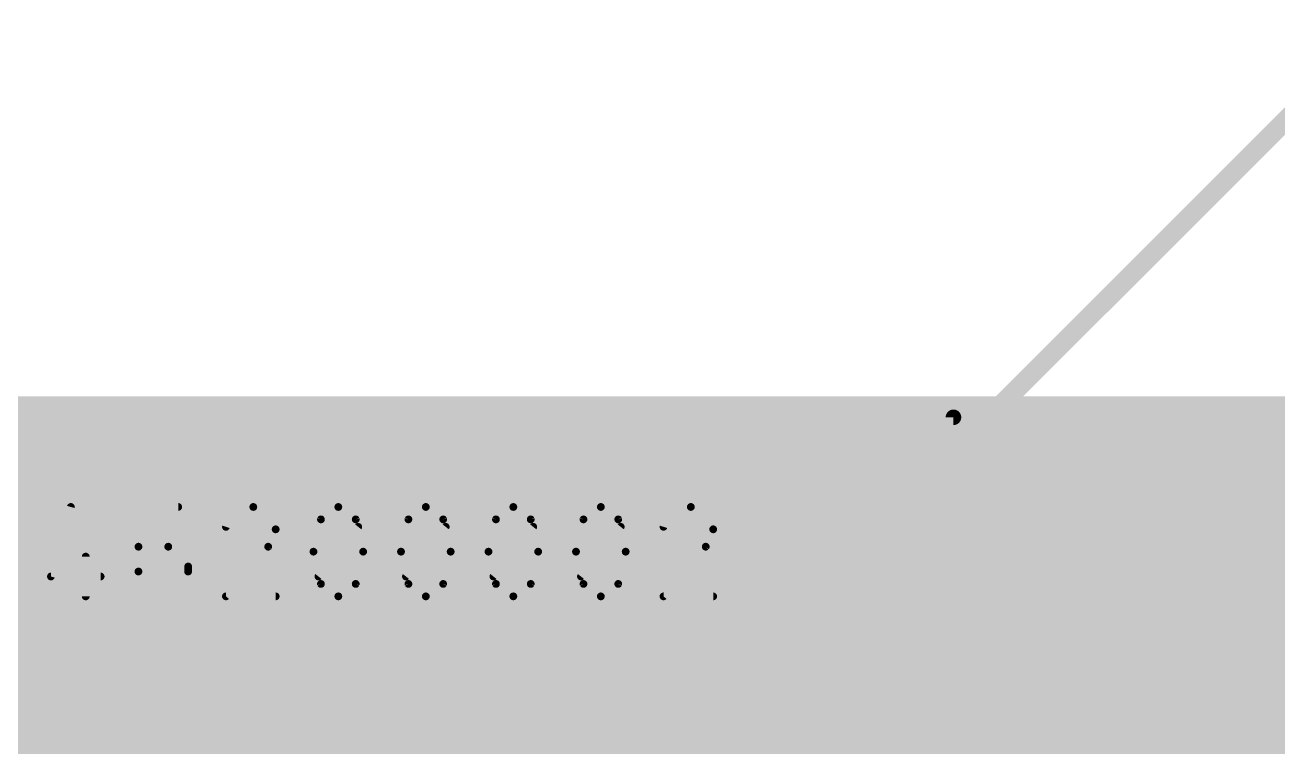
# Model space of a CAD drawing. Extents: x 6 to 108, y 0 to 49.
# Drawn here: x 14.7 to 31.06, y 10.78 to 20.22 of the extents above; entities that cross this region are included whole.
import ezdxf

# ---------------------------------------------------------------- set-up
doc = ezdxf.new("R2010")
doc.units = 0
for name, color, linetype in [('1', 22, 'CONTINUOUS'), ('16', 175, 'CONTINUOUS'), ('21', 253, 'CONTINUOUS'), ('27', 253, 'CONTINUOUS')]:
    doc.layers.add(name, color=color, linetype=linetype)

msp = doc.modelspace()

# ---------------------------------------------------------------- linework, layer by layer
at = {"layer": '1', "const_width": 0.254}
for points in [[(13.97, 15.24), (98.857, 15.24)], [(13.97, 14.986), (98.857, 14.986)], [(13.97, 14.732), (98.857, 14.732)], [(13.97, 14.478), (98.857, 14.478)], [(13.97, 14.224), (98.857, 14.224)], [(13.97, 13.97), (98.857, 13.97)], [(13.97, 13.716), (98.857, 13.716)], [(13.97, 13.462), (98.857, 13.462)], [(13.97, 13.208), (98.857, 13.208)], [(13.97, 12.954), (98.857, 12.954)], [(13.97, 12.7), (95.9542, 12.7)], [(13.97, 12.446), (95.5869, 12.446)], [(13.97, 12.192), (95.3763, 12.192)], [(13.97, 11.938), (95.2511, 11.938)], [(13.97, 11.684), (95.1837, 11.684)], [(13.97, 11.43), (96.418, 11.43)], [(13.97, 11.176), (95.1904, 11.176)], [(13.97, 10.922), (95.2648, 10.922)], [(13.97, 10.668), (95.4069, 10.668)]]:
    msp.add_lwpolyline(points, dxfattribs=at)
at = {"layer": '16', "const_width": 0.254}
msp.add_lwpolyline([(32.2834, 20.0914), (21.59, 9.398)], dxfattribs=at)
at = {"layer": '21', "const_width": 0.2032}
for points in [[(11.275, 15.091), (26.825, 15.091)], [(26.825, 0.105), (26.825, 15.091)]]:
    msp.add_lwpolyline(points, dxfattribs=at)
at = {"layer": '21', "const_width": 0.1016}
for points in [[(26.8758, 15.091, 1), (26.7742, 15.091)], [(26.825, 15.0402, 1), (26.825, 15.1418)]]:
    msp.add_lwpolyline(points, format="xyb", dxfattribs=at)
at = {"layer": '27', "const_width": 0.1016}
for points in [[(15.2964, 13.9192), (15.0368, 13.0104)], [(18.5307, 13.0104), (19.05, 13.6596)], [(19.6737, 13.0104), (20.193, 13.6596)], [(20.8167, 13.0104), (21.336, 13.6596)], [(21.9597, 13.0104), (22.479, 13.6596)], [(16.1798, 13.3999), (16.5693, 13.3999)], [(16.1798, 13.0754), (16.1798, 13.3999)], [(17.8745, 13.3999), (17.3228, 12.7508)], [(23.5895, 13.3999), (23.0378, 12.7508)], [(15.4912, 13.2701), (15.4912, 12.7508)], [(16.8289, 13.1403), (16.8289, 13.0754)], [(15.0368, 13.0104), (15.6859, 13.0104)], [(17.3228, 12.7508), (17.9719, 12.7508)], [(23.0378, 12.7508), (23.6869, 12.7508)]]:
    msp.add_lwpolyline(points, dxfattribs=at)
at = {"layer": '27'}
for points, const_width in [([(15.3209, 13.9122, 1), (15.272, 13.9262)], 0.0508), ([(16.6991, 13.9192, 0.4142), (16.1798, 13.3999)], 0.1016), ([(16.6991, 13.8938, 1), (16.6991, 13.9446)], 0.0508), ([(17.6798, 13.9192, 0.3252), (17.3228, 13.6596)], 0.1016), ([(17.9719, 13.6271, 0.4142), (17.6798, 13.9192)], 0.1016), ([(17.6798, 13.9446, 1), (17.6798, 13.8938)], 0.0508), ([(17.6798, 13.8938, 1), (17.6798, 13.9446)], 0.0508), ([(18.7903, 13.9192, 0.3205), (18.5631, 13.7569)], 0.1016), ([(19.0175, 13.7569, 0.3205), (18.7903, 13.9192)], 0.1016), ([(18.7903, 13.9446, 1), (18.7903, 13.8938)], 0.0508), ([(18.7903, 13.8938, 1), (18.7903, 13.9446)], 0.0508), ([(19.9333, 13.9192, 0.3205), (19.7061, 13.7569)], 0.1016), ([(20.1605, 13.7569, 0.3205), (19.9333, 13.9192)], 0.1016), ([(19.9333, 13.9446, 1), (19.9333, 13.8938)], 0.0508), ([(19.9333, 13.8938, 1), (19.9333, 13.9446)], 0.0508), ([(21.0763, 13.9192, 0.3205), (20.8491, 13.7569)], 0.1016), ([(21.3035, 13.7569, 0.3205), (21.0763, 13.9192)], 0.1016), ([(21.0763, 13.9446, 1), (21.0763, 13.8938)], 0.0508), ([(21.0763, 13.8938, 1), (21.0763, 13.9446)], 0.0508), ([(22.2193, 13.9192, 0.3205), (21.9921, 13.7569)], 0.1016), ([(22.4465, 13.7569, 0.3205), (22.2193, 13.9192)], 0.1016), ([(22.2193, 13.9446, 1), (22.2193, 13.8938)], 0.0508), ([(22.2193, 13.8938, 1), (22.2193, 13.9446)], 0.0508), ([(23.3948, 13.9192, 0.3252), (23.0378, 13.6596)], 0.1016), ([(23.6869, 13.6271, 0.4142), (23.3948, 13.9192)], 0.1016), ([(23.3948, 13.9446, 1), (23.3948, 13.8938)], 0.0508), ([(23.3948, 13.8938, 1), (23.3948, 13.9446)], 0.0508), ([(18.5632, 13.7569, 0.1139), (18.4658, 13.335)], 0.1016), ([(18.5391, 13.7652, 1), (18.5872, 13.7487)], 0.0508), ([(18.586, 13.7458, 1), (18.5403, 13.7681)], 0.0508), ([(19.0404, 13.7681, 1), (18.9947, 13.7458)], 0.0508), ([(19.1149, 13.335, 0.1139), (19.0175, 13.7569)], 0.1016), ([(18.9935, 13.7487, 1), (19.0416, 13.7652)], 0.0508), ([(19.7061, 13.7569, 0.1139), (19.6088, 13.335)], 0.1016), ([(19.6821, 13.7652, 1), (19.7302, 13.7487)], 0.0508), ([(19.729, 13.7458, 1), (19.6833, 13.7681)], 0.0508), ([(20.1834, 13.7681, 1), (20.1377, 13.7458)], 0.0508), ([(20.2579, 13.335, 0.1139), (20.1605, 13.7569)], 0.1016), ([(20.1365, 13.7487, 1), (20.1846, 13.7652)], 0.0508), ([(20.8491, 13.7569, 0.1139), (20.7518, 13.335)], 0.1016), ([(20.8251, 13.7652, 1), (20.8732, 13.7487)], 0.0508), ([(20.872, 13.7458, 1), (20.8263, 13.7681)], 0.0508), ([(21.3264, 13.7681, 1), (21.2807, 13.7458)], 0.0508), ([(21.4009, 13.335, 0.1139), (21.3035, 13.7569)], 0.1016), ([(21.2795, 13.7487, 1), (21.3275, 13.7652)], 0.0508), ([(21.9921, 13.7569, 0.1139), (21.8948, 13.335)], 0.1016), ([(21.9681, 13.7652, 1), (22.0162, 13.7487)], 0.0508), ([(22.015, 13.7458, 1), (21.9693, 13.7681)], 0.0508), ([(22.4694, 13.7681, 1), (22.4237, 13.7458)], 0.0508), ([(22.5439, 13.335, 0.1139), (22.4465, 13.7569)], 0.1016), ([(22.4225, 13.7487, 1), (22.4705, 13.7652)], 0.0508), ([(17.2986, 13.6674, 1), (17.3469, 13.6517)], 0.0508), ([(17.8745, 13.3999, 0.2053), (17.9719, 13.6271)], 0.1016), ([(17.9973, 13.6271, 1), (17.9465, 13.6271)], 0.0508), ([(17.9465, 13.6271, 1), (17.9973, 13.6271)], 0.0508), ([(19.0698, 13.6437, 1), (19.0302, 13.6754)], 0.0508), ([(20.2128, 13.6437, 1), (20.1731, 13.6754)], 0.0508), ([(21.3558, 13.6437, 1), (21.3161, 13.6754)], 0.0508), ([(22.4988, 13.6437, 1), (22.4591, 13.6754)], 0.0508), ([(23.0136, 13.6674, 1), (23.0619, 13.6517)], 0.0508), ([(23.5895, 13.3999, 0.2053), (23.6869, 13.6271)], 0.1016), ([(23.7123, 13.6271, 1), (23.6615, 13.6271)], 0.0508), ([(23.6615, 13.6271, 1), (23.7123, 13.6271)], 0.0508), ([(16.1798, 13.4253, 1), (16.1798, 13.3745)], 0.0508), ([(16.2052, 13.3999, 1), (16.1544, 13.3999)], 0.0508), ([(16.1544, 13.3999, 1), (16.2052, 13.3999)], 0.0508), ([(16.8289, 13.1403, 0.4142), (16.5693, 13.3999)], 0.1016), ([(16.5693, 13.4253, 1), (16.5693, 13.3745)], 0.0508), ([(16.5693, 13.3745, 1), (16.5693, 13.4253)], 0.0508), ([(17.857, 13.4183, 1), (17.892, 13.3815)], 0.0508), ([(17.8939, 13.3835, 1), (17.8552, 13.4164)], 0.0508), ([(23.572, 13.4183, 1), (23.607, 13.3815)], 0.0508), ([(23.6089, 13.3835, 1), (23.5702, 13.4164)], 0.0508), ([(15.5166, 13.2701, 1), (15.4658, 13.2701)], 0.0508), ([(18.4658, 13.335, 0.1139), (18.5632, 12.9131)], 0.1016), ([(18.4912, 13.335, 1), (18.4404, 13.335)], 0.0508), ([(18.4404, 13.335, 1), (18.4912, 13.335)], 0.0508), ([(19.0175, 12.9131, 0.1139), (19.1149, 13.335)], 0.1016), ([(19.1403, 13.335, 1), (19.0895, 13.335)], 0.0508), ([(19.0895, 13.335, 1), (19.1403, 13.335)], 0.0508), ([(19.6088, 13.335, 0.1139), (19.7061, 12.9131)], 0.1016), ([(19.6342, 13.335, 1), (19.5834, 13.335)], 0.0508), ([(19.5834, 13.335, 1), (19.6342, 13.335)], 0.0508), ([(20.1605, 12.9131, 0.1139), (20.2579, 13.335)], 0.1016), ([(20.2833, 13.335, 1), (20.2325, 13.335)], 0.0508), ([(20.2325, 13.335, 1), (20.2833, 13.335)], 0.0508), ([(20.7518, 13.335, 0.1139), (20.8491, 12.9131)], 0.1016), ([(20.7772, 13.335, 1), (20.7264, 13.335)], 0.0508), ([(20.7264, 13.335, 1), (20.7772, 13.335)], 0.0508), ([(21.3035, 12.9131, 0.1139), (21.4009, 13.335)], 0.1016), ([(21.4263, 13.335, 1), (21.3755, 13.335)], 0.0508), ([(21.3755, 13.335, 1), (21.4263, 13.335)], 0.0508), ([(21.8948, 13.335, 0.1139), (21.9921, 12.9131)], 0.1016), ([(21.9202, 13.335, 1), (21.8694, 13.335)], 0.0508), ([(21.8694, 13.335, 1), (21.9202, 13.335)], 0.0508), ([(22.4465, 12.9131, 0.1139), (22.5439, 13.335)], 0.1016), ([(22.5693, 13.335, 1), (22.5185, 13.335)], 0.0508), ([(22.5185, 13.335, 1), (22.5693, 13.335)], 0.0508), ([(16.1798, 13.0754, 1), (16.8289, 13.0754)], 0.1016), ([(16.2052, 13.0754, 1), (16.1544, 13.0754)], 0.0508), ([(16.1544, 13.0754, 1), (16.2052, 13.0754)], 0.0508), ([(16.8543, 13.1403, 1), (16.8035, 13.1403)], 0.0508), ([(16.8035, 13.1403, 1), (16.8543, 13.1403)], 0.0508), ([(16.8543, 13.0754, 1), (16.8035, 13.0754)], 0.0508), ([(16.8035, 13.0754, 1), (16.8543, 13.0754)], 0.0508), ([(15.0368, 13.0358, 1), (15.0368, 12.985)], 0.0508), ([(15.0124, 13.0174, 1), (15.0612, 13.0035)], 0.0508), ([(15.6859, 12.985, 1), (15.6859, 13.0358)], 0.0508), ([(18.5109, 13.0263, 1), (18.5505, 12.9946)], 0.0508), ([(18.5872, 12.9213, 1), (18.5391, 12.9048)], 0.0508), ([(18.5632, 12.9131, 0.3205), (18.7903, 12.7508)], 0.1016), ([(18.5403, 12.9019, 1), (18.586, 12.9242)], 0.0508), ([(18.7903, 12.7508, 0.3205), (19.0175, 12.9131)], 0.1016), ([(18.9947, 12.9242, 1), (19.0404, 12.9019)], 0.0508), ([(19.0416, 12.9048, 1), (18.9935, 12.9213)], 0.0508), ([(19.6539, 13.0263, 1), (19.6935, 12.9946)], 0.0508), ([(19.7061, 12.9131, 0.3205), (19.9333, 12.7508)], 0.1016), ([(19.7302, 12.9213, 1), (19.6821, 12.9048)], 0.0508), ([(19.6833, 12.9019, 1), (19.729, 12.9242)], 0.0508), ([(19.9333, 12.7508, 0.3205), (20.1605, 12.9131)], 0.1016), ([(20.1377, 12.9242, 1), (20.1834, 12.9019)], 0.0508), ([(20.1845, 12.9048, 1), (20.1365, 12.9213)], 0.0508), ([(20.7969, 13.0263, 1), (20.8365, 12.9946)], 0.0508), ([(20.8491, 12.9131, 0.3205), (21.0763, 12.7508)], 0.1016), ([(20.8732, 12.9213, 1), (20.8251, 12.9048)], 0.0508), ([(20.8263, 12.9019, 1), (20.872, 12.9242)], 0.0508), ([(21.0763, 12.7508, 0.3205), (21.3035, 12.9131)], 0.1016), ([(21.2807, 12.9242, 1), (21.3264, 12.9019)], 0.0508), ([(21.3275, 12.9048, 1), (21.2795, 12.9213)], 0.0508), ([(21.9399, 13.0263, 1), (21.9795, 12.9946)], 0.0508), ([(21.9921, 12.9131, 0.3205), (22.2193, 12.7508)], 0.1016), ([(22.0162, 12.9213, 1), (21.9681, 12.9048)], 0.0508), ([(21.9693, 12.9019, 1), (22.015, 12.9242)], 0.0508), ([(22.2193, 12.7508, 0.3205), (22.4465, 12.9131)], 0.1016), ([(22.4237, 12.9242, 1), (22.4694, 12.9019)], 0.0508), ([(22.4705, 12.9048, 1), (22.4225, 12.9213)], 0.0508), ([(15.4658, 12.7508, 1), (15.5166, 12.7508)], 0.0508), ([(17.3034, 12.7673, 1), (17.3421, 12.7343)], 0.0508), ([(17.3228, 12.7762, 1), (17.3228, 12.7254)], 0.0508), ([(17.9719, 12.7254, 1), (17.9719, 12.7762)], 0.0508), ([(18.7903, 12.7762, 1), (18.7903, 12.7254)], 0.0508), ([(18.7903, 12.7254, 1), (18.7903, 12.7762)], 0.0508), ([(19.9333, 12.7762, 1), (19.9333, 12.7254)], 0.0508), ([(19.9333, 12.7254, 1), (19.9333, 12.7762)], 0.0508), ([(21.0763, 12.7762, 1), (21.0763, 12.7254)], 0.0508), ([(21.0763, 12.7254, 1), (21.0763, 12.7762)], 0.0508), ([(22.2193, 12.7762, 1), (22.2193, 12.7254)], 0.0508), ([(22.2193, 12.7254, 1), (22.2193, 12.7762)], 0.0508), ([(23.0184, 12.7673, 1), (23.0571, 12.7343)], 0.0508), ([(23.0378, 12.7762, 1), (23.0378, 12.7254)], 0.0508), ([(23.6869, 12.7254, 1), (23.6869, 12.7762)], 0.0508)]:
    msp.add_lwpolyline(points, format="xyb", dxfattribs=dict(at, const_width=const_width))

doc.saveas('drawing.dxf')
